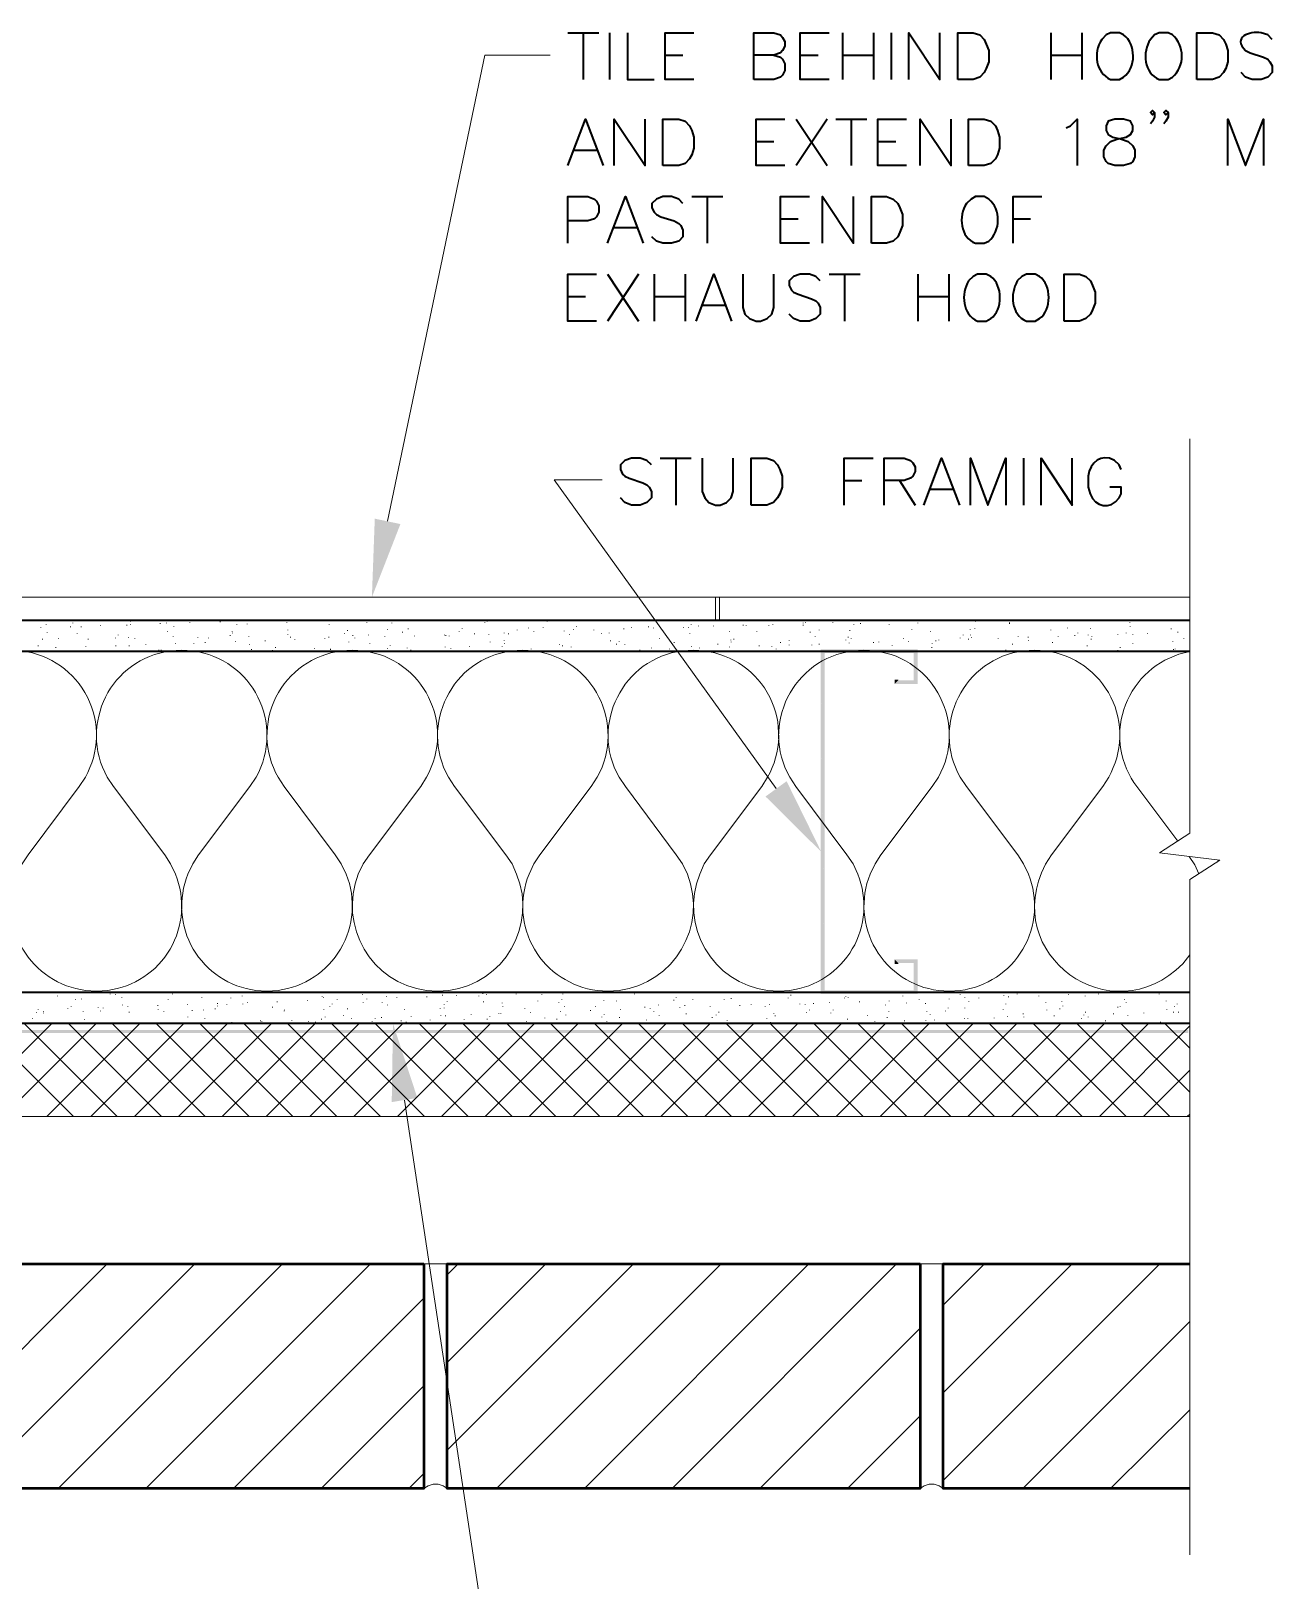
# Model space of a CAD drawing. Header units: inches. Extents: x 5 to 516, y -193 to 129.
# Drawn here: x 24.3 to 34.3, y 13.24 to 25.73 of the extents above; entities that cross this region are included whole.
import ezdxf

# ---------------------------------------------------------------- set-up
doc = ezdxf.new("R2010")
doc.units = ezdxf.units.IN
doc.header["$MEASUREMENT"] = 0
doc.layers.add('PDF_Geometry', color=7, linetype='Continuous')
doc.layers.add('PDF_Solid Fills', color=7, linetype='Continuous')

msp = doc.modelspace()

# ---------------------------------------------------------------- hatches: boundary and pattern name
at = {"layer": 'PDF_Solid Fills', "transparency": 33554559}
for points in [[(30.6602935, 17.9643336), (31.4102935, 17.9943336), (30.6936268, 17.9943336), (30.6602935, 20.7443351)], [(31.4436323, 20.744335), (30.6936322, 20.714335), (31.410299, 20.714335), (31.4436323, 20.4643338)], [(31.2569596, 20.464335), (31.2869596, 20.494335), (31.2869618, 20.4943338), (31.2869618, 20.5010004), (31.2569618, 20.5010004), (31.2569596, 20.5010017)], [(31.4436323, 20.464335), (31.410299, 20.494335), (31.4102935, 20.4943338), (31.2869602, 20.4943338), (31.2569602, 20.4643338), (31.2569656, 20.464335)], [(31.2569596, 18.2443336), (31.2869596, 18.2143336), (31.4102952, 18.2143348), (31.4436263, 18.2443336)], [(33.6269685, 17.6510006), (33.6269685, 17.6743339), (10.8836331, 17.6776663), (10.8836331, 17.6543339)]]:
    msp.add_hatch(color=256, dxfattribs=at).paths.add_polyline_path(points)

# ---------------------------------------------------------------- linework, layer by layer
at = {"layer": 'PDF_Geometry', "lineweight": 35}
for points in [[(28.6236315, 25.7143354), (28.8736315, 25.7143354)], [(28.7469632, 25.7143354), (28.7469632, 25.3376687)], [(28.9603015, 25.7143354), (28.9603015, 25.3376687)], [(29.1036256, 25.7143354), (29.1036256, 25.3376687), (29.3202923, 25.3376687)], [(29.6403037, 25.3376671), (29.4069703, 25.3376671), (29.4069703, 25.7143338), (29.6403037, 25.7143338)], [(30.1236316, 25.3376671), (30.1236316, 25.7143338), (30.2836317, 25.7143338), (30.336965, 25.6976671), (30.3536317, 25.6776671), (30.3736317, 25.6443338), (30.3736317, 25.6076671), (30.3536317, 25.5710004), (30.336965, 25.5543338), (30.2836317, 25.5343338), (30.1236316, 25.5343338)], [(30.7302967, 25.3376671), (30.4969634, 25.3376671), (30.4969634, 25.7143338), (30.7302967, 25.7143338)], [(30.8369699, 25.7143354), (30.8369699, 25.3376687)], [(31.0869699, 25.7143354), (31.0869699, 25.3376687)], [(31.2302941, 25.7143354), (31.2302941, 25.3376687)], [(31.3736317, 25.3376671), (31.3736317, 25.7143338), (31.6236318, 25.3376671), (31.6236318, 25.7143338)], [(32.5169695, 25.7143354), (32.5169695, 25.3376687)], [(32.7669695, 25.7143354), (32.7669695, 25.3376687)], [(33.1036303, 25.6976687), (33.0702969, 25.7143354), (32.9969636, 25.7143354), (32.9636302, 25.6976687), (32.9269636, 25.6610021)], [(33.496968, 25.6976687), (33.4636346, 25.7143354), (33.3903013, 25.7143354), (33.3536346, 25.6976687), (33.3203013, 25.6610021)], [(34.3003016, 25.6610008), (34.2669683, 25.6976675), (34.213635, 25.7143342)], [(29.4069703, 25.5343359), (29.5503037, 25.5343359)], [(30.2836387, 25.5343359), (30.3369721, 25.5176693), (30.3536387, 25.5010026), (30.3736387, 25.4643359), (30.3736387, 25.4110026), (30.3536387, 25.3743359), (30.3369721, 25.3576693), (30.2836387, 25.3376693), (30.1236387, 25.3376693)], [(30.4969634, 25.5343359), (30.6402967, 25.5343359)], [(30.8369699, 25.5343359), (31.0869699, 25.5343359)], [(32.5169695, 25.5343359), (32.7669695, 25.5343359)], [(34.0869683, 25.5710008), (34.123635, 25.5543342), (34.2303016, 25.5176675), (34.2669683, 25.5010008), (34.283635, 25.4810008), (34.3003016, 25.4476675), (34.3003016, 25.3943342), (34.2669683, 25.3576675), (34.213635, 25.3376675), (34.1403016, 25.3376675), (34.0869683, 25.3576675), (34.0503016, 25.3943342)], [(32.9969636, 25.3376687), (33.0702969, 25.3376687), (33.1036303, 25.3576687)], [(33.3903013, 25.3376687), (33.4636346, 25.3376687), (33.496968, 25.3576687)], [(28.6236315, 24.6443348), (28.7669649, 25.0176681), (28.9069649, 24.6443348)], [(28.9969633, 24.6443348), (28.9969633, 25.0176681), (29.2469633, 24.6443348), (29.2469633, 25.0176681)], [(30.3736344, 24.6443348), (30.140301, 24.6443348), (30.140301, 25.0176681), (30.3736344, 25.0176681)], [(30.4636382, 25.0176682), (30.7136382, 24.6443348)], [(30.7136382, 25.0176682), (30.4636382, 24.6443348)], [(30.7836388, 25.0176682), (31.0336388, 25.0176682)], [(30.9069705, 25.0176682), (30.9069705, 24.6443348)], [(31.3536317, 24.6443348), (31.1236317, 24.6443348), (31.1236317, 25.0176681), (31.3536317, 25.0176681)], [(31.4636383, 24.6443348), (31.4636383, 25.0176681), (31.7136383, 24.6443348), (31.7136383, 25.0176681)], [(32.6403012, 24.9476677), (32.6769679, 24.9643343), (32.7303012, 25.0176677), (32.7303012, 24.6443343)], [(33.3536327, 25.0710011), (33.3369661, 25.0543344), (33.3202994, 25.0710011), (33.3369661, 25.0876677), (33.3536327, 25.0710011), (33.3536327, 25.0343344), (33.3369661, 25.0010011), (33.3202994, 24.9810011)], [(33.4636316, 25.0710011), (33.4436316, 25.0543344), (33.426965, 25.0710011), (33.4436316, 25.0876677), (33.4636316, 25.0710011), (33.4636316, 25.0343344), (33.4436316, 25.0010011), (33.426965, 24.9810011)], [(33.9436325, 24.6443348), (33.9436325, 25.0176681), (34.0869658, 24.6443348), (34.2302992, 25.0176681), (34.2302992, 24.6443348)], [(28.6769627, 24.7676682), (28.8536294, 24.7676682)], [(30.140301, 24.837667), (30.2836344, 24.837667)], [(31.1236317, 24.837667), (31.2669651, 24.837667)], [(28.6236315, 24.0176681), (28.6236315, 24.3943348), (28.7836315, 24.3943348), (28.8369649, 24.3743348), (28.8536315, 24.3576682), (28.8736315, 24.3210015), (28.8736315, 24.2676681), (28.8536315, 24.2310015), (28.8369649, 24.2143348), (28.7836315, 24.1976681), (28.6236315, 24.1976681)], [(28.9436321, 24.0176681), (29.0869654, 24.3943348), (29.2302988, 24.0176681)], [(29.5502945, 24.337667), (29.5169611, 24.3743337), (29.4602945, 24.3943337), (29.3902945, 24.3943337), (29.3369611, 24.3743337), (29.3002944, 24.337667), (29.3002944, 24.3043337), (29.3202945, 24.267667), (29.3369611, 24.2510003), (29.3736278, 24.2310003), (29.4802945, 24.197667), (29.5169611, 24.177667), (29.5336278, 24.1610003), (29.5502945, 24.1243337), (29.5502945, 24.0710003), (29.5169611, 24.0343336), (29.4602945, 24.017667), (29.3902945, 24.017667), (29.3369611, 24.0343336), (29.3002944, 24.0710003)], [(29.6236316, 24.3943348), (29.8736316, 24.3943348)], [(29.7469633, 24.3943348), (29.7469633, 24.0176681)], [(30.5703032, 24.0176681), (30.3369699, 24.0176681), (30.3369699, 24.3943348), (30.5703032, 24.3943348)], [(30.6769629, 24.0176681), (30.6769629, 24.3943348), (30.9269629, 24.0176681), (30.9269629, 24.3943348)], [(32.0169602, 24.3743348), (31.9802936, 24.3943348), (31.9102936, 24.3943348), (31.8736269, 24.3743348), (31.8369602, 24.3376681)], [(32.2136383, 24.0176681), (32.2136383, 24.3943348), (32.4436383, 24.3943348)], [(28.9969633, 24.1443347), (29.1769633, 24.1443347)], [(30.3369699, 24.2143353), (30.4803032, 24.2143353)], [(32.2136383, 24.2143353), (32.3536383, 24.2143353)], [(31.9102936, 24.0176681), (31.9802936, 24.0176681), (32.0169602, 24.0343347)], [(28.8536315, 23.3910015), (28.6236315, 23.3910015), (28.6236315, 23.7676682), (28.8536315, 23.7676682)], [(28.9436321, 23.7676681), (29.1936321, 23.3910014)], [(29.1936321, 23.7676681), (28.9436321, 23.3910014)], [(29.3203004, 23.7676681), (29.3203004, 23.3910014)], [(29.5703004, 23.7676681), (29.5703004, 23.3910014)], [(29.6569704, 23.3910015), (29.8003037, 23.7676682), (29.9436371, 23.3910015)], [(30.0336387, 23.7676681), (30.0336387, 23.5010014), (30.0503054, 23.4476681), (30.086972, 23.4110014), (30.1403054, 23.3910014), (30.176972, 23.3910014), (30.2303054, 23.4110014), (30.266972, 23.4476681), (30.2836387, 23.5010014), (30.2836387, 23.7676681)], [(30.6569704, 23.7143352), (30.6236371, 23.7510019), (30.5703038, 23.7676686), (30.4969704, 23.7676686), (30.4436371, 23.7510019), (30.4069704, 23.7143352), (30.4069704, 23.6776686), (30.4269704, 23.6410019), (30.4436371, 23.6243352), (30.4803038, 23.6076686), (30.5869704, 23.5710019), (30.6236371, 23.5543352), (30.6403038, 23.5343352), (30.6569704, 23.5010019), (30.6569704, 23.4476686), (30.6236371, 23.4110019), (30.5703038, 23.3910019), (30.4969704, 23.3910019), (30.4436371, 23.4110019), (30.4069704, 23.4476686)], [(30.730294, 23.7676681), (30.980294, 23.7676681)], [(30.8536257, 23.7676681), (30.8536257, 23.3910014)], [(31.4436323, 23.7676681), (31.4436323, 23.3910014)], [(31.6936323, 23.7676681), (31.6936323, 23.3910014)], [(32.0336296, 23.7510014), (31.996963, 23.7676681), (31.926963, 23.7676681), (31.8902963, 23.7510014), (31.8536296, 23.7143348)], [(32.4269673, 23.7510014), (32.3903007, 23.7676681), (32.3203007, 23.7676681), (32.283634, 23.7510014), (32.2469673, 23.7143348)], [(28.6236315, 23.5876669), (28.7669649, 23.5876669)], [(29.3203004, 23.5876669), (29.5703004, 23.5876669)], [(29.7103015, 23.5176681), (29.8903015, 23.5176681)], [(31.4436323, 23.5876669), (31.6936323, 23.5876669)], [(31.926963, 23.3910014), (31.996963, 23.3910014), (32.0336296, 23.4110014)], [(32.3203007, 23.3910014), (32.3903007, 23.3910014), (32.4269673, 23.4110014)], [(29.2969714, 22.2310011), (29.2603048, 22.2676678), (29.2069714, 22.2843345), (29.1369714, 22.2843345), (29.0836381, 22.2676678), (29.0469714, 22.2310011), (29.0469714, 22.1943344), (29.0636381, 22.1576678), (29.0836381, 22.1410011), (29.1169714, 22.1243344), (29.2269714, 22.0876678), (29.2603048, 22.0710011), (29.2803048, 22.0510011), (29.2969714, 22.0176678), (29.2969714, 21.9643344), (29.2603048, 21.9276678), (29.2069714, 21.9076678), (29.1369714, 21.9076678), (29.0836381, 21.9276678), (29.0469714, 21.9643344)], [(29.366972, 22.2843357), (29.616972, 22.2843357)], [(29.4936267, 22.2843357), (29.4936267, 21.907669)], [(29.7069649, 22.2843357), (29.7069649, 22.017669), (29.7269649, 21.9643356), (29.7602983, 21.927669), (29.8136316, 21.907669), (29.8502983, 21.907669), (29.9036316, 21.927669), (29.9402983, 21.9643356), (29.956965, 22.017669), (29.956965, 22.2843357)], [(30.8503027, 21.9076673), (30.8503027, 22.284334), (31.0836361, 22.284334)], [(31.1736263, 21.9076673), (31.1736263, 22.284334), (31.3336263, 22.284334), (31.3869597, 22.2676674), (31.4036263, 22.2476674), (31.4236263, 22.214334), (31.4236263, 22.1776674), (31.4036263, 22.1410007), (31.3869597, 22.124334), (31.3336263, 22.104334), (31.1736263, 22.104334)], [(31.4936269, 21.9076673), (31.6369602, 22.284334), (31.7802936, 21.9076673)], [(31.8702952, 21.9076673), (31.8702952, 22.284334), (32.0102952, 21.9076673), (32.1536286, 22.284334), (32.1536286, 21.9076673)], [(32.2969717, 22.2843357), (32.2969717, 21.907669)], [(32.4402958, 21.9076673), (32.4402958, 22.284334), (32.6902958, 21.9076673), (32.6902958, 22.284334)], [(33.0836335, 22.1943342), (33.0669668, 22.2310009), (33.0303002, 22.2676676)], [(30.8503027, 22.1043345), (30.9936361, 22.1043345)], [(31.2969716, 22.1043345), (31.4236383, 21.9076678)], [(32.8169668, 22.1410009), (32.8169668, 22.0510009), (32.8336335, 21.9976676)], [(31.5469716, 22.0343357), (31.7269716, 22.0343357)], [(33.0669668, 21.9643342), (33.0836335, 21.9976676), (33.0836335, 22.0510009), (32.9936335, 22.0510009)], [(33.6369647, 20.9776678), (10.8836297, 20.9776678)], [(33.6369647, 20.7276678), (10.8836297, 20.7276678)], [(33.6369647, 17.9776676), (10.8836297, 17.9776676)], [(33.6369647, 17.7276676), (10.8836297, 17.7276676)]]:
    msp.add_lwpolyline(points, dxfattribs=at)
for points in [[(31.7669695, 25.3376671), (31.7669695, 25.7143338), (31.8903028, 25.7143338), (31.9436361, 25.6976671), (31.9803028, 25.6610004), (31.9969695, 25.6243338), (32.0169695, 25.5710004), (32.0169695, 25.4810004), (31.9969695, 25.4276671), (31.9803028, 25.3943338), (31.9436361, 25.3576671), (31.8903028, 25.3376671)], [(33.6936325, 25.3376671), (33.6936325, 25.7143338), (33.8202992, 25.7143338), (33.8736325, 25.6976671), (33.9102992, 25.6610004), (33.9269658, 25.6243338), (33.9436325, 25.5710004), (33.9436325, 25.4810004), (33.9269658, 25.4276671), (33.9102992, 25.3943338), (33.8736325, 25.3576671), (33.8202992, 25.3376671)], [(29.390301, 24.6443348), (29.390301, 25.0176681), (29.5169676, 25.0176681), (29.570301, 25.0010015), (29.6036343, 24.9643348), (29.6236343, 24.9276681), (29.640301, 24.8743348), (29.640301, 24.7843348), (29.6236343, 24.7310015), (29.6036343, 24.6976681), (29.570301, 24.6610014), (29.5169676, 24.6443348)], [(31.8536258, 24.6443348), (31.8536258, 25.0176681), (31.9802925, 25.0176681), (32.0336258, 25.0010015), (32.0702925, 24.9643348), (32.0869592, 24.9276681), (32.1036258, 24.8743348), (32.1036258, 24.7843348), (32.0869592, 24.7310015), (32.0702925, 24.6976681), (32.0336258, 24.6610014), (31.9802925, 24.6443348)], [(33.0336322, 25.0176682), (32.9802988, 25.0010015), (32.9636321, 24.9643349), (32.9636321, 24.9276682), (32.9802988, 24.8943349), (33.0169655, 24.8743349), (33.0869655, 24.8576682), (33.1402988, 24.8376682), (33.1769655, 24.8043349), (33.1936322, 24.7676682), (33.1936322, 24.7143349), (33.1769655, 24.6776682), (33.1602988, 24.6610015), (33.1036322, 24.6443348), (33.0336322, 24.6443348), (32.9802988, 24.6610015), (32.9636321, 24.6776682), (32.9436321, 24.7143349), (32.9436321, 24.7676682), (32.9636321, 24.8043349), (32.9969655, 24.8376682), (33.0502988, 24.8576682), (33.1236322, 24.8743349), (33.1602988, 24.8943349), (33.1769655, 24.9276682), (33.1769655, 24.9643349), (33.1602988, 25.0010015), (33.1036322, 25.0176682)], [(31.0703006, 24.0176681), (31.0703006, 24.3943348), (31.1936339, 24.3943348), (31.2469672, 24.3743348), (31.2836339, 24.3376682), (31.3003006, 24.3043348), (31.3203006, 24.2510015), (31.3203006, 24.1610015), (31.3003006, 24.1076681), (31.2836339, 24.0710015), (31.2469672, 24.0343348), (31.1936339, 24.0176681)], [(32.6236318, 23.3910015), (32.6236318, 23.7676682), (32.7469652, 23.7676682), (32.8002985, 23.7510015), (32.8369652, 23.7143348), (32.8536319, 23.6776682), (32.8736319, 23.6243348), (32.8736319, 23.5343348), (32.8536319, 23.4810015), (32.8369652, 23.4476682), (32.8002985, 23.4110015), (32.7469652, 23.3910015)], [(30.1003027, 21.9076673), (30.1003027, 22.284334), (30.2269693, 22.284334), (30.2803027, 22.2676674), (30.313636, 22.2310007), (30.333636, 22.194334), (30.3503027, 22.1410007), (30.3503027, 22.0510007), (30.333636, 21.9976674), (30.313636, 21.964334), (30.2803027, 21.9276674), (30.2269693, 21.9076673)]]:
    msp.add_lwpolyline(points, close=True, dxfattribs=at)
at = {"layer": 'PDF_Geometry', "lineweight": 15}
for points in [[(27.170303, 21.7776675), (27.9536364, 25.5343347), (28.4803031, 25.5343347)], [(33.6369647, 22.4410011), (33.6369647, 19.2610007), (33.3936314, 19.1043341), (33.8802981, 19.0443342), (33.6369647, 18.8876675), (33.6369647, 13.4443336)], [(30.3036311, 19.621002), (28.5136309, 22.1110022), (28.9002977, 22.1110022)], [(10.8836263, 21.1643337), (33.6369614, 21.1643337)], [(29.8136273, 21.1643337), (29.8136273, 20.977667)], [(29.846966, 21.1643337), (29.846966, 20.977667)], [(28.9436321, 20.9776678), (28.9436321, 20.9810012)], [(24.3736312, 20.9176669), (24.3736312, 20.9210002)], [(24.4169662, 20.9443341), (24.4169662, 20.9476675)], [(24.4269624, 20.8776685), (24.4269624, 20.8810018)], [(24.613635, 20.9243333), (24.613635, 20.9276666)], [(24.6336274, 20.9543354), (24.6336274, 20.9576688)], [(24.6669662, 20.8710021), (24.6669662, 20.8743354)], [(24.7003049, 20.9243333), (24.7003049, 20.9276666)], [(24.8569618, 20.9343345), (24.8569618, 20.9376679)], [(24.9769705, 20.9743346), (24.9769705, 20.977668)], [(24.9969629, 20.8576676), (24.9969629, 20.8610009)], [(25.0669635, 20.9376677), (25.0669635, 20.9410011)], [(25.0969657, 20.9676682), (25.0969657, 20.9710016)], [(25.0969657, 20.9410009), (25.0969657, 20.9443343)], [(25.3369695, 20.9510022), (25.3369695, 20.9543356)], [(25.3869641, 20.9543354), (25.3869641, 20.9576688)], [(25.3969603, 20.8876681), (25.3969603, 20.8910014)], [(25.4469684, 20.9276665), (25.4469684, 20.9309998)], [(25.5569673, 20.9710014), (25.5569673, 20.9743348)], [(25.5769597, 20.9576686), (25.5769597, 20.961002)], [(25.8203001, 20.964335), (25.8203001, 20.9676684)], [(25.9002969, 20.8543344), (25.9002969, 20.8576677)], [(25.9169663, 20.8876681), (25.9169663, 20.8910014)], [(25.9203029, 20.8743353), (25.9203029, 20.8776686)], [(25.9536281, 20.9410009), (25.9536281, 20.9443343)], [(26.0369614, 20.9476673), (26.0369614, 20.9510007)], [(26.060304, 20.9743346), (26.060304, 20.977668)], [(26.356962, 20.9610018), (26.356962, 20.9643352)], [(26.3669717, 20.8976677), (26.3669717, 20.901001)], [(26.3669717, 20.864334), (26.3669717, 20.8676673)], [(26.7003051, 20.9410009), (26.7003051, 20.9443343)], [(26.8236368, 20.8710021), (26.8236368, 20.8743354)], [(26.8469658, 20.8943345), (26.8469658, 20.8976678)], [(26.8903008, 20.8543344), (26.8903008, 20.8576677)], [(27.0036363, 20.9576686), (27.0036363, 20.961002)], [(27.0169691, 20.8576676), (27.0169691, 20.8610009)], [(27.170303, 20.9010009), (27.170303, 20.9043342)], [(27.2036282, 20.9543354), (27.2036282, 20.9576688)], [(27.2902981, 20.8810017), (27.2902981, 20.884335)], [(27.3269599, 20.9710014), (27.3269599, 20.9743348)], [(27.3369696, 20.9076673), (27.3369696, 20.9110006)], [(27.6303046, 20.8576676), (27.6303046, 20.8610009)], [(27.6403008, 20.8543344), (27.6403008, 20.8576677)], [(27.7469632, 20.8876681), (27.7469632, 20.8910014)], [(27.7702922, 20.9110005), (27.7702922, 20.9143338)], [(27.8702949, 20.8676689), (27.8702949, 20.8710022)], [(27.9536282, 20.9576686), (27.9536282, 20.961002)], [(27.9736342, 20.9676682), (27.9736342, 20.9710016)], [(27.986967, 20.864334), (27.986967, 20.8676673)], [(28.1102987, 20.8743353), (28.1102987, 20.8776686)], [(28.1436375, 20.8676689), (28.1436375, 20.8710022)], [(28.213638, 20.8976677), (28.213638, 20.901001)], [(28.3069675, 20.9143337), (28.3069675, 20.917667)], [(28.3503025, 20.8843349), (28.3503025, 20.8876682)], [(28.4236261, 20.9176669), (28.4236261, 20.9210002)], [(28.4569648, 20.9676682), (28.4569648, 20.9710016)], [(28.5936294, 20.8910013), (28.5936294, 20.8943346)], [(28.6369643, 20.8610008), (28.6369643, 20.8643341)], [(28.6703031, 20.9043341), (28.6703031, 20.9076674)], [(28.6936321, 20.9276665), (28.6936321, 20.9309998)], [(28.8336332, 20.8976677), (28.8336332, 20.901001)], [(28.8936375, 20.8710021), (28.8936375, 20.8743354)], [(28.9569649, 20.8743353), (28.9569649, 20.8776686)], [(29.073637, 20.9076673), (29.073637, 20.9110006)], [(29.1369644, 20.9176669), (29.1369644, 20.9210002)], [(29.2069649, 20.9710014), (29.2069649, 20.9743348)], [(29.2736289, 20.9243333), (29.2736289, 20.9276666)], [(29.3136272, 20.9143337), (29.3136272, 20.917667)], [(29.3969606, 20.8810017), (29.3969606, 20.884335)], [(29.5569676, 20.9210001), (29.5569676, 20.9243334)], [(29.596966, 20.9210001), (29.596966, 20.9243334)], [(29.6069622, 20.8710021), (29.6069622, 20.8743354)], [(29.616972, 20.9443341), (29.616972, 20.9476675)], [(29.6769628, 20.9310014), (29.6769628, 20.9343347)], [(29.7969715, 20.9310014), (29.7969715, 20.9343347)], [(29.9269628, 20.8843349), (29.9269628, 20.8876682)], [(30.0369617, 20.9376677), (30.0369617, 20.9410011)], [(30.0603043, 20.9343345), (30.0603043, 20.9376679)], [(30.1469606, 20.8843349), (30.1469606, 20.8876682)], [(30.2436268, 20.9343345), (30.2436268, 20.9376679)], [(30.2769655, 20.9443341), (30.2769655, 20.9476675)], [(30.5202924, 20.9543354), (30.5202924, 20.9576688)], [(30.5202924, 20.9376677), (30.5202924, 20.9410011)], [(30.5402983, 20.9610018), (30.5402983, 20.9643352)], [(30.5769601, 20.8810017), (30.5769601, 20.884335)], [(30.6502973, 20.8976677), (30.6502973, 20.901001)], [(30.7602962, 20.9610018), (30.7602962, 20.9643352)], [(30.8969607, 20.8943345), (30.8969607, 20.8976678)], [(30.9302995, 20.9443341), (30.9302995, 20.9476675)], [(30.9836306, 20.9510022), (30.9836306, 20.9543356)], [(31.0003, 20.9710014), (31.0003, 20.9743348)], [(31.2136382, 20.9443341), (31.2136382, 20.9476675)], [(31.3969607, 20.9010009), (31.3969607, 20.9043342)], [(31.4436323, 20.9543354), (31.4436323, 20.9576688)], [(31.5469716, 20.8876681), (31.5469716, 20.8910014)], [(31.8103044, 20.8576676), (31.8103044, 20.8610009)], [(31.8669722, 20.9010009), (31.8669722, 20.9043342)], [(31.8702952, 20.8576676), (31.8702952, 20.8610009)], [(31.903634, 20.9110005), (31.903634, 20.9143338)], [(31.9102936, 20.9676682), (31.9102936, 20.9710016)], [(32.1836362, 20.9610018), (32.1836362, 20.9643352)], [(32.1836362, 20.9510022), (32.1836362, 20.9543356)], [(32.3669722, 20.9710014), (32.3669722, 20.9743348)], [(32.5169695, 20.8976677), (32.5169695, 20.901001)], [(32.6502974, 20.9143337), (32.6502974, 20.917667)], [(32.7103018, 20.8543344), (32.7103018, 20.8576677)], [(32.7336308, 20.8743353), (32.7336308, 20.8776686)], [(32.8169641, 20.8576676), (32.8169641, 20.8610009)], [(32.8369701, 20.9110005), (32.8369701, 20.9143338)], [(33.0569679, 20.864334), (33.0569679, 20.8676673)], [(33.1236319, 20.8743353), (33.1236319, 20.8776686)], [(33.1536341, 20.9610018), (33.1536341, 20.9643352)], [(33.1569639, 20.9276665), (33.1569639, 20.9309998)], [(33.1769631, 20.864334), (33.1769631, 20.8676673)], [(33.296965, 20.8710021), (33.296965, 20.8743354)], [(33.4369661, 20.9743346), (33.4369661, 20.977668)], [(33.4869674, 20.9076673), (33.4869674, 20.9110006)], [(33.5402986, 20.8810017), (33.5402986, 20.884335)], [(33.6369647, 20.8710021), (33.6369647, 20.8743354)], [(24.3536252, 20.7710011), (24.3536252, 20.7743344)], [(24.386964, 20.8243339), (24.386964, 20.8276673)], [(24.4969629, 20.7576666), (24.4969629, 20.7609999)], [(24.5169689, 20.8310003), (24.5169689, 20.8343337)], [(24.7369667, 20.7643347), (24.7369667, 20.767668)], [(24.7569591, 20.8243339), (24.7569591, 20.8276673)], [(24.9769705, 20.8343335), (24.9769705, 20.8376669)], [(24.9802936, 20.7710011), (24.9802936, 20.7743344)], [(25.0802963, 20.8376667), (25.0802963, 20.8410001)], [(25.0869695, 20.7710011), (25.0869695, 20.7743344)], [(25.1336274, 20.8276671), (25.1336274, 20.8310005)], [(25.2202974, 20.7810007), (25.2202974, 20.784334)], [(25.3269597, 20.7376674), (25.3269597, 20.7410007)], [(25.3436291, 20.7376674), (25.3436291, 20.7410007)], [(25.6002936, 20.731), (25.5102936, 20.7376668), (25.4202936, 20.731)], [(25.4402952, 20.847668), (25.4402952, 20.8510013)], [(25.4603012, 20.7876688), (25.4603012, 20.7910021)], [(25.6069619, 20.7876688), (25.6069619, 20.7910021)], [(25.6403007, 20.8376667), (25.6403007, 20.8410001)], [(25.700305, 20.7976683), (25.700305, 20.8010017)], [(25.7269706, 20.8343335), (25.7269706, 20.8376669)], [(25.7403034, 20.731001), (25.7403034, 20.7343343)], [(25.7869614, 20.7276678), (25.7869614, 20.7310011)], [(25.9436319, 20.8043347), (25.9436319, 20.8076681)], [(26.0502942, 20.847668), (26.0502942, 20.8510013)], [(26.0569674, 20.7810007), (26.0569674, 20.784334)], [(26.0736367, 20.7410006), (26.0736367, 20.7443339)], [(26.1836357, 20.8110011), (26.1836357, 20.8143345)], [(26.2436265, 20.7343342), (26.2436265, 20.7376675)], [(26.266969, 20.7576666), (26.266969, 20.7609999)], [(26.3869641, 20.8409999), (26.3869641, 20.8443333)], [(26.4236259, 20.8210007), (26.4236259, 20.8243341)], [(26.5802964, 20.7510002), (26.5802964, 20.7543335)], [(26.6636297, 20.8276671), (26.6636297, 20.8310005)], [(26.6969685, 20.8409999), (26.6969685, 20.8443333)], [(26.7103013, 20.7443338), (26.7103013, 20.7476671)], [(26.7103013, 20.7410006), (26.7103013, 20.7443339)], [(26.856962, 20.8010015), (26.856962, 20.8043349)], [(26.9069701, 20.8343335), (26.9069701, 20.8376669)], [(27.0269653, 20.7910019), (27.0269653, 20.7943353)], [(27.1469604, 20.8443331), (27.1469604, 20.8476665)], [(27.170303, 20.7510002), (27.170303, 20.7543335)], [(27.1902954, 20.7743343), (27.1902954, 20.7776676)], [(27.3269599, 20.7543334), (27.3269599, 20.7576667)], [(27.356962, 20.7376674), (27.356962, 20.7410007)], [(27.3869642, 20.8510012), (27.3869642, 20.8543345)], [(27.6336276, 20.7609998), (27.6336276, 20.7643331)], [(27.6669664, 20.8510012), (27.6669664, 20.8543345)], [(27.6802992, 20.7510002), (27.6802992, 20.7543335)], [(27.8302965, 20.7676679), (27.8302965, 20.7710012)], [(27.9969632, 20.8010015), (27.9969632, 20.8043349)], [(28.0936293, 20.7676679), (28.0936293, 20.7710012)], [(28.1102987, 20.8143343), (28.1102987, 20.8176677)], [(28.1136353, 20.7910019), (28.1136353, 20.7943353)], [(28.3502938, 20.731), (28.2602938, 20.7376668), (28.1702938, 20.731)], [(28.32696, 20.7443338), (28.32696, 20.7476671)], [(28.5569676, 20.7810007), (28.5569676, 20.784334)], [(28.5802966, 20.7710011), (28.5802966, 20.7743344)], [(28.6502971, 20.7609998), (28.6502971, 20.7643331)], [(28.9636381, 20.731001), (28.9636381, 20.7343343)], [(28.9669611, 20.8110011), (28.9669611, 20.8143345)], [(29.0169692, 20.7843356), (29.0169692, 20.7876689)], [(29.0369616, 20.8076679), (29.0369616, 20.8110013)], [(29.0502944, 20.7276678), (29.0502944, 20.7310011)], [(29.0836332, 20.7810007), (29.0836332, 20.784334)], [(29.2036283, 20.7376674), (29.2036283, 20.7410007)], [(29.2969714, 20.7543334), (29.2969714, 20.7576667)], [(29.3636354, 20.8310003), (29.3636354, 20.8343337)], [(29.4436321, 20.7443338), (29.4436321, 20.7476671)], [(29.4802939, 20.7976683), (29.4802939, 20.8010017)], [(29.620295, 20.7676679), (29.620295, 20.7710012)], [(29.683636, 20.7543334), (29.683636, 20.7576667)], [(29.8336333, 20.7843356), (29.8336333, 20.7876689)], [(29.9269628, 20.7609998), (29.9269628, 20.7643331)], [(29.936959, 20.8176675), (29.936959, 20.8210009)], [(29.9402956, 20.8010015), (29.9402956, 20.8043349)], [(29.9603016, 20.8243339), (29.9603016, 20.8276673)], [(30.1669666, 20.7710011), (30.1669666, 20.7743344)], [(30.2669693, 20.7643347), (30.2669693, 20.767668)], [(30.3036311, 20.7443338), (30.3036311, 20.7476671)], [(30.3369699, 20.7976683), (30.3369699, 20.8010017)], [(30.4069704, 20.8143343), (30.4069704, 20.8176677)], [(30.4069704, 20.7776675), (30.4069704, 20.7810008)], [(30.5902929, 20.7776675), (30.5902929, 20.7810008)], [(30.6169721, 20.8443331), (30.6169721, 20.8476665)], [(30.6502973, 20.7843356), (30.6502973, 20.7876689)], [(30.8636355, 20.8176675), (30.8636355, 20.8210009)], [(30.8836279, 20.8409999), (30.8836279, 20.8443333)], [(30.8903011, 20.7943351), (30.8903011, 20.7976685)], [(30.9069705, 20.8276671), (30.9069705, 20.8310005)], [(31.1002941, 20.731), (31.010294, 20.7376668), (30.920294, 20.731)], [(31.0869699, 20.7976683), (31.0869699, 20.8010017)], [(31.1303049, 20.8010015), (31.1303049, 20.8043349)], [(31.2369672, 20.7743343), (31.2369672, 20.7776676)], [(31.3302968, 20.8310003), (31.3302968, 20.8343337)], [(31.3702952, 20.8076679), (31.3702952, 20.8110013)], [(31.5569678, 20.7576666), (31.5569678, 20.7609999)], [(31.5603044, 20.7876688), (31.5603044, 20.7910021)], [(31.590293, 20.8110011), (31.590293, 20.8143345)], [(31.6136356, 20.8176675), (31.6136356, 20.8210009)], [(31.7869619, 20.8343335), (31.7869619, 20.8376669)], [(31.8536258, 20.8243339), (31.8536258, 20.8276673)], [(31.8769684, 20.8376667), (31.8769684, 20.8410001)], [(32.0936296, 20.8310003), (32.0936296, 20.8343337)], [(32.153634, 20.7376674), (32.153634, 20.7410007)], [(32.2069651, 20.7843356), (32.2069651, 20.7876689)], [(32.2536367, 20.847668), (32.2536367, 20.8510013)], [(32.3336335, 20.8409999), (32.3336335, 20.8443333)], [(32.33697, 20.8143343), (32.33697, 20.8176677)], [(32.5303023, 20.7976683), (32.5303023, 20.8010017)], [(32.5369619, 20.731001), (32.5369619, 20.7343343)], [(32.5769603, 20.847668), (32.5769603, 20.8510013)], [(32.5969663, 20.7276678), (32.5969663, 20.7310011)], [(32.8103045, 20.7710011), (32.8103045, 20.7743344)], [(32.8436297, 20.8243339), (32.8436297, 20.8276673)], [(32.8469663, 20.847668), (32.8469663, 20.8510013)], [(33.0569679, 20.7343342), (33.0569679, 20.7376675)], [(33.0769671, 20.7576666), (33.0769671, 20.7609999)], [(33.1769631, 20.7910019), (33.1769631, 20.7943353)], [(33.5003002, 20.8043347), (33.5003002, 20.8076681)], [(33.5069666, 20.7410006), (33.5069666, 20.7443339)], [(33.5202994, 20.7443338), (33.5202994, 20.7476671)], [(33.5902999, 20.8276671), (33.5902999, 20.8310005)], [(24.9102936, 19.7143333), (24.9602936, 19.6376666), (25.3736269, 19.0876666)], [(27.4836287, 19.7143333), (27.4369621, 19.6376666), (27.0236287, 19.0876666), (26.9736287, 19.0143332), (26.9336287, 18.9309999)], [(27.6602938, 19.7143333), (27.7102938, 19.6376666), (28.1236271, 19.0876666)], [(29.0369622, 19.7143333), (29.0869622, 19.6376666), (29.4969622, 19.0876666)], [(30.4136273, 19.7143333), (30.460294, 19.6376666), (30.8736274, 19.0876666)], [(31.7869624, 19.7143333), (31.8369624, 19.6376666), (32.2502958, 19.0876666)], [(28.2102955, 18.9309999), (28.1736288, 19.0143332), (28.1236287, 19.0876666)], [(29.5869606, 18.9309999), (29.5469606, 19.0143332), (29.4969605, 19.0876666)], [(33.7103019, 18.9343344), (33.6769685, 19.0076677), (33.6336352, 19.0743344)], [(33.8702954, 19.044335), (33.8602954, 19.0310017)], [(33.5802959, 18.2076665), (33.6369626, 18.2809998)], [(27.4836287, 17.9943332), (27.5736287, 17.9876665), (27.6636287, 17.9943332)], [(24.5102957, 17.9476671), (24.5102957, 17.9510004)], [(24.5336383, 17.9710012), (24.5336383, 17.9743345)], [(24.6202946, 17.8643338), (24.6202946, 17.8676671)], [(24.6536334, 17.9176666), (24.6536334, 17.921)], [(24.703628, 17.924333), (24.703628, 17.9276664)], [(24.9336356, 17.9643348), (24.9336356, 17.9676681)], [(24.9769705, 17.9610016), (24.9769705, 17.9643349)], [(25.0269651, 17.9376675), (25.0269651, 17.9410008)], [(25.0336383, 17.874335), (25.0336383, 17.8776684)], [(25.0769597, 17.8643338), (25.0769597, 17.8676671)], [(25.3169635, 17.8710019), (25.3169635, 17.8743352)], [(25.4002969, 17.9176666), (25.4002969, 17.921)], [(25.4369586, 17.9643348), (25.4369586, 17.9676681)], [(25.5569673, 17.8776682), (25.5569673, 17.8810016)], [(25.6736259, 17.9343343), (25.6736259, 17.9376676)], [(25.8002942, 17.8876678), (25.8002942, 17.8910012)], [(25.8002942, 17.8676687), (25.8002942, 17.871002)], [(25.8736313, 17.8776682), (25.8736313, 17.8810016)], [(25.9002969, 17.9776676), (25.9002969, 17.9810009)], [(25.9069701, 17.9310011), (25.9069701, 17.9343344)], [(25.996963, 17.9476671), (25.996963, 17.9510004)], [(26.0036362, 17.8843346), (26.0036362, 17.887668)], [(26.040298, 17.8943342), (26.040298, 17.8976676)], [(26.2436265, 17.8576674), (26.2436265, 17.8610007)], [(26.2803018, 17.9010006), (26.2803018, 17.904334)], [(26.5236286, 17.9110002), (26.5236286, 17.9143336)], [(26.6436373, 17.9443339), (26.6436373, 17.9476672)], [(26.6536335, 17.9343343), (26.6536335, 17.9376676)], [(26.7036281, 17.8610006), (26.7036281, 17.8643339)], [(26.7236341, 17.8843346), (26.7236341, 17.887668)], [(26.7636325, 17.9176666), (26.7636325, 17.921)], [(26.9669609, 17.9576684), (26.9669609, 17.9610017)], [(26.9736341, 17.8943342), (26.9736341, 17.8976676)], [(27.0036363, 17.924333), (27.0036363, 17.9276664)], [(27.126968, 17.8943342), (27.126968, 17.8976676)], [(27.1602932, 17.9443339), (27.1602932, 17.9476672)], [(27.170303, 17.874335), (27.170303, 17.8776684)], [(27.2436265, 17.9343343), (27.2436265, 17.9376676)], [(27.4869669, 17.9410007), (27.4869669, 17.944334)], [(27.6136352, 17.9543352), (27.6136352, 17.9576685)], [(27.626968, 17.8810014), (27.626968, 17.8843348)], [(27.650297, 17.9043338), (27.650297, 17.9076672)], [(27.7269708, 17.951002), (27.7269708, 17.9543353)], [(27.9069702, 17.9476671), (27.9069702, 17.9510004)], [(27.9369588, 17.967668), (27.9369588, 17.9710013)], [(27.943632, 17.9010006), (27.943632, 17.904334)], [(27.966961, 17.9576684), (27.966961, 17.9610017)], [(28.0936293, 17.891001), (28.0936293, 17.8943344)], [(28.1003025, 17.8610006), (28.1003025, 17.8643339)], [(28.2069648, 17.9643348), (28.2069648, 17.9676681)], [(28.3803047, 17.907667), (28.3803047, 17.9110004)], [(28.4136299, 17.9610016), (28.4136299, 17.9643349)], [(28.4503052, 17.9743344), (28.4503052, 17.9776677)], [(28.5502944, 17.8976674), (28.5502944, 17.9010008)], [(28.5736369, 17.9209998), (28.5736369, 17.9243332)], [(28.5836332, 17.9643348), (28.5836332, 17.9676681)], [(28.5969659, 17.8610006), (28.5969659, 17.8643339)], [(28.846966, 17.8610006), (28.846966, 17.8643339)], [(28.9069703, 17.9776676), (28.9069703, 17.9810009)], [(28.9136299, 17.9110002), (28.9136299, 17.9143336)], [(29.0169692, 17.907667), (29.0169692, 17.9110004)], [(29.1602934, 17.9643348), (29.1602934, 17.9676681)], [(29.2436267, 17.8576674), (29.2436267, 17.8610007)], [(29.3536256, 17.874335), (29.3536256, 17.8776684)], [(29.4769709, 17.9143334), (29.4769709, 17.9176668)], [(29.4969633, 17.9376675), (29.4969633, 17.9410008)], [(29.5536311, 17.9710012), (29.5536311, 17.9743345)], [(29.5669639, 17.8710019), (29.5669639, 17.8743352)], [(29.6303048, 17.9209998), (29.6303048, 17.9243332)], [(29.66363, 17.9743344), (29.66363, 17.9776677)], [(29.7702923, 17.8610006), (29.7702923, 17.8643339)], [(29.8836278, 17.9209998), (29.8836278, 17.9243332)], [(29.9402956, 17.9276662), (29.9402956, 17.9309996)], [(30.0102961, 17.8710019), (30.0102961, 17.8743352)], [(30.1003027, 17.8776682), (30.1003027, 17.8810016)], [(30.2136382, 17.8643338), (30.2136382, 17.8676671)], [(30.2503, 17.8776682), (30.2503, 17.8810016)], [(30.4002973, 17.9310011), (30.4002973, 17.9343344)], [(30.41363, 17.9776676), (30.41363, 17.9810009)], [(30.4203032, 17.9543352), (30.4203032, 17.9576685)], [(30.4936268, 17.8843346), (30.4936268, 17.887668)], [(30.5369618, 17.8810014), (30.5369618, 17.8843348)], [(30.6036257, 17.8876678), (30.6036257, 17.8910012)], [(30.7336306, 17.8943342), (30.7336306, 17.8976676)], [(30.8536257, 17.9310011), (30.8536257, 17.9343344)], [(30.8636355, 17.9443339), (30.8636355, 17.9476672)], [(30.8836279, 17.9376675), (30.8836279, 17.9410008)], [(30.9736344, 17.9010006), (30.9736344, 17.904334)], [(31.1836361, 17.874335), (31.1836361, 17.8776684)], [(31.2136382, 17.907667), (31.2136382, 17.9110004)], [(31.3236372, 17.9476671), (31.3236372, 17.9510004)], [(31.3436296, 17.9710012), (31.3436296, 17.9743345)], [(31.3536258, 17.891001), (31.3536258, 17.8943344)], [(31.4569651, 17.9176666), (31.4569651, 17.921)], [(31.5069597, 17.8876678), (31.5069597, 17.8910012)], [(31.6969689, 17.924333), (31.6969689, 17.9276664)], [(31.7869619, 17.9610016), (31.7869619, 17.9643349)], [(31.8236372, 17.9376675), (31.8236372, 17.9410008)], [(31.8569624, 17.9043338), (31.8569624, 17.9076672)], [(31.9369592, 17.9310011), (31.9369592, 17.9343344)], [(32.1369646, 17.951002), (32.1369646, 17.9543353)], [(32.153634, 17.8843346), (32.153634, 17.887668)], [(32.176963, 17.9410007), (32.176963, 17.944334)], [(32.2469635, 17.9643348), (32.2469635, 17.9676681)], [(32.4203034, 17.9476671), (32.4203034, 17.9510004)], [(32.4769711, 17.8976674), (32.4769711, 17.9010008)], [(32.6069625, 17.9043338), (32.6069625, 17.9076672)], [(32.6136356, 17.8676687), (32.6136356, 17.871002)], [(32.6602936, 17.9576684), (32.6602936, 17.9610017)], [(32.7136384, 17.9776676), (32.7136384, 17.9810009)], [(32.7936351, 17.9476671), (32.7936351, 17.9510004)], [(32.9002975, 17.9643348), (32.9002975, 17.9676681)], [(33.0569679, 17.8576674), (33.0569679, 17.8610007)], [(33.0769671, 17.8643338), (33.0769671, 17.8676671)], [(33.1102991, 17.9176666), (33.1102991, 17.921)], [(33.1236319, 17.8943342), (33.1236319, 17.8976676)], [(33.1403013, 17.9710012), (33.1403013, 17.9743345)], [(33.3903013, 17.9643348), (33.3903013, 17.9676681)], [(33.446969, 17.907667), (33.446969, 17.9110004)], [(33.513633, 17.8610006), (33.513633, 17.8643339)], [(33.536962, 17.8843346), (33.536962, 17.887668)], [(24.3069672, 17.7643344), (24.3069672, 17.7676678)], [(24.3402924, 17.8143341), (24.3402924, 17.8176674)], [(24.3536252, 17.8376665), (24.3536252, 17.8409998)], [(24.3969602, 17.8243337), (24.3969602, 17.827667)], [(24.3969602, 17.8110009), (24.3969602, 17.8143342)], [(24.593629, 17.8476678), (24.593629, 17.8510011)], [(24.7169607, 17.8243337), (24.7169607, 17.827667)], [(24.7269705, 17.7576663), (24.7269705, 17.7609997)], [(24.8369694, 17.8543342), (24.8369694, 17.8576675)], [(24.8569618, 17.8276669), (24.8569618, 17.8310002)], [(24.8769678, 17.851001), (24.8769678, 17.8543343)], [(25.0869695, 17.8176673), (25.0869695, 17.8210006)], [(25.2202974, 17.7310008), (25.2202974, 17.7343341)], [(25.2803017, 17.7310008), (25.2803017, 17.7343341)], [(25.3203001, 17.8409997), (25.3203001, 17.844333)], [(25.3669717, 17.8210005), (25.3669717, 17.8243338)], [(25.5603039, 17.7776672), (25.5603039, 17.7810006)], [(25.5936291, 17.8310001), (25.5936291, 17.8343334)], [(25.6869587, 17.8343333), (25.6869587, 17.8376666)], [(25.6969684, 17.7676676), (25.6969684, 17.771001)], [(25.7803018, 17.8443329), (25.7803018, 17.8476662)], [(25.9136297, 17.734334), (25.9136297, 17.7376673)], [(26.0269652, 17.7310008), (26.0269652, 17.7343341)], [(26.1469603, 17.7476667), (26.1469603, 17.7510001)], [(26.1569701, 17.7443335), (26.1569701, 17.7476669)], [(26.3369696, 17.8276669), (26.3369696, 17.8310002)], [(26.3402926, 17.8343333), (26.3402926, 17.8376666)], [(26.3969603, 17.7509999), (26.3969603, 17.7543333)], [(26.5336384, 17.7443335), (26.5336384, 17.7476669)], [(26.5902926, 17.7376672), (26.5902926, 17.7410005)], [(26.6369642, 17.7609995), (26.6369642, 17.7643329)], [(26.6569701, 17.8409997), (26.6569701, 17.844333)], [(26.6669663, 17.7776672), (26.6669663, 17.7810006)], [(26.813627, 17.7910017), (26.813627, 17.794335)], [(26.8469658, 17.8443329), (26.8469658, 17.8476662)], [(26.8803046, 17.7676676), (26.8803046, 17.771001)], [(27.0469712, 17.7443335), (27.0469712, 17.7476669)], [(27.0703002, 17.7676676), (27.0703002, 17.771001)], [(27.1202948, 17.774334), (27.1202948, 17.7776674)], [(27.2803019, 17.7476667), (27.2803019, 17.7510001)], [(27.3069675, 17.8376665), (27.3069675, 17.8409998)], [(27.3203003, 17.7376672), (27.3203003, 17.7410005)], [(27.3602986, 17.7843353), (27.3602986, 17.7876686)], [(27.5136325, 17.7543331), (27.5136325, 17.7576665)], [(27.5936293, 17.8476678), (27.5936293, 17.8510011)], [(27.6003025, 17.7910017), (27.6003025, 17.794335)], [(27.626968, 17.851001), (27.626968, 17.8543343)], [(27.6369642, 17.7876685), (27.6369642, 17.7910018)], [(27.7869615, 17.7576663), (27.7869615, 17.7609997)], [(27.8436293, 17.7976681), (27.8436293, 17.8010014)], [(27.966961, 17.7310008), (27.966961, 17.7343341)], [(27.9736342, 17.7609995), (27.9736342, 17.7643329)], [(27.9936266, 17.7843353), (27.9936266, 17.7876686)], [(28.0669637, 17.8076677), (28.0669637, 17.811001)], [(28.0836331, 17.8076677), (28.0836331, 17.811001)], [(28.2769654, 17.8476678), (28.2769654, 17.8510011)], [(28.2902982, 17.7443335), (28.2902982, 17.7476669)], [(28.3236369, 17.8143341), (28.3236369, 17.8176674)], [(28.4369589, 17.7710008), (28.4369589, 17.7743342)], [(28.5336386, 17.7609995), (28.5336386, 17.7643329)], [(28.5636272, 17.8210005), (28.5636272, 17.8243338)], [(28.6069621, 17.7943349), (28.6069621, 17.7976682)], [(28.8069676, 17.8310001), (28.8069676, 17.8343334)], [(28.8969605, 17.7776672), (28.8969605, 17.7810006)], [(28.9169665, 17.8010013), (28.9169665, 17.8043346)], [(28.9369589, 17.7410003), (28.9369589, 17.7443337)], [(29.0402982, 17.774334), (29.0402982, 17.7776674)], [(29.0469714, 17.8376665), (29.0469714, 17.8409998)], [(29.2569595, 17.7543331), (29.2569595, 17.7576665)], [(29.2869617, 17.8476678), (29.2869617, 17.8510011)], [(29.3169638, 17.8210005), (29.3169638, 17.8243338)], [(29.3602988, 17.7910017), (29.3602988, 17.794335)], [(29.5269655, 17.8543342), (29.5269655, 17.8576675)], [(29.5769601, 17.8043345), (29.5769601, 17.8076678)], [(29.7869617, 17.774334), (29.7869617, 17.7776674)], [(29.8203005, 17.7943349), (29.8203005, 17.7976682)], [(29.8402929, 17.8176673), (29.8402929, 17.8210006)], [(29.9069704, 17.7509999), (29.9069704, 17.7543333)], [(30.226971, 17.7643344), (30.226971, 17.7676678)], [(30.2569596, 17.734334), (30.2569596, 17.7376673)], [(30.2836387, 17.8076677), (30.2836387, 17.811001)], [(30.2936349, 17.7876685), (30.2936349, 17.7910018)], [(30.5469715, 17.8143341), (30.5469715, 17.8176674)], [(30.5703005, 17.8343333), (30.5703005, 17.8376666)], [(30.7436268, 17.8110009), (30.7436268, 17.8143342)], [(30.7636328, 17.8343333), (30.7636328, 17.8376666)], [(30.8569623, 17.7310008), (30.8569623, 17.7343341)], [(30.8769683, 17.7609995), (30.8769683, 17.7643329)], [(31.0402984, 17.7910017), (31.0402984, 17.794335)], [(31.0969661, 17.7410003), (31.0969661, 17.7443337)], [(31.1969689, 17.774334), (31.1969689, 17.7776674)], [(31.2103017, 17.8243337), (31.2103017, 17.827667)], [(31.33697, 17.7476667), (31.33697, 17.7510001)], [(31.5102963, 17.7509999), (31.5102963, 17.7543333)], [(31.5169694, 17.8243337), (31.5169694, 17.827667)], [(31.543635, 17.8010013), (31.543635, 17.8043346)], [(31.5802968, 17.7543331), (31.5802968, 17.7576665)], [(31.6669667, 17.8276669), (31.6669667, 17.8310002)], [(31.6902957, 17.851001), (31.6902957, 17.8543343)], [(31.8203006, 17.7643344), (31.8203006, 17.7676678)], [(31.8236372, 17.851001), (31.8236372, 17.8543343)], [(31.8469662, 17.7676676), (31.8469662, 17.771001)], [(32.0336389, 17.7310008), (32.0336389, 17.7343341)], [(32.0603044, 17.7710008), (32.0603044, 17.7743342)], [(32.133628, 17.8409997), (32.133628, 17.844333)], [(32.1669668, 17.7843353), (32.1669668, 17.7876686)], [(32.2936351, 17.8043345), (32.2936351, 17.8076678)], [(32.3002947, 17.7776672), (32.3002947, 17.7810006)], [(32.4836308, 17.8343333), (32.4836308, 17.8376666)], [(32.5436351, 17.7876685), (32.5436351, 17.7910018)], [(32.5902931, 17.8443329), (32.5902931, 17.8476662)], [(32.7636329, 17.7643344), (32.7636329, 17.7676678)], [(32.7836389, 17.7943349), (32.7836389, 17.7976682)], [(32.7969717, 17.8176673), (32.7969717, 17.8210006)], [(32.8169641, 17.7776672), (32.8169641, 17.7810006)], [(32.9569652, 17.7476667), (32.9569652, 17.7510001)], [(33.0236292, 17.8043345), (33.0236292, 17.8076678)], [(33.1369647, 17.7910017), (33.1369647, 17.794335)], [(33.2669696, 17.8110009), (33.2669696, 17.8143342)], [(33.4002975, 17.7376672), (33.4002975, 17.7410005)], [(33.4536287, 17.8409997), (33.4536287, 17.844333)], [(33.5069666, 17.8176673), (33.5069666, 17.8210006)], [(33.546965, 17.8176673), (33.546965, 17.8210006)], [(24.4636377, 17.7276676), (23.7136376, 16.9776675)], [(23.8869639, 17.7276676), (24.636964, 16.9776675)], [(24.8203001, 17.7276676), (24.0703, 16.9776675)], [(24.2403033, 17.7276676), (24.9903033, 16.9776675)], [(25.1736258, 17.7276676), (24.4236258, 16.9776675)], [(24.5969656, 17.7276676), (25.3469657, 16.9776675)], [(25.5269652, 17.7276676), (24.7769651, 16.9776675)], [(24.950305, 17.7276676), (25.700305, 16.9776675)], [(25.8803045, 17.7276676), (25.1303044, 16.9776675)], [(25.3036307, 17.7276676), (26.0536308, 16.9776675)], [(26.2336303, 17.7276676), (25.4836302, 16.9776675)], [(25.65697, 17.7276676), (26.4069701, 16.9776675)], [(26.5869696, 17.7276676), (25.8369695, 16.9776675)], [(26.0102958, 17.7276676), (26.7602959, 16.9776675)], [(26.9402953, 17.7276676), (26.1902953, 16.9776675)], [(26.3636351, 17.7276676), (27.1136352, 16.9776675)], [(27.2936347, 17.7276676), (26.5436346, 16.9776675)], [(26.7169609, 17.7276676), (27.466961, 16.9776675)], [(27.6469604, 17.7276676), (26.8969604, 16.9776675)], [(27.0703002, 17.7276676), (27.8203003, 16.9776675)], [(28.0002998, 17.7276676), (27.2502997, 16.9776675)], [(27.423626, 17.7276676), (28.1736261, 16.9776675)], [(28.3536255, 17.7276676), (27.6036255, 16.9776675)], [(27.7769653, 17.7276676), (28.5269654, 16.9776675)], [(28.7069649, 17.7276676), (27.9569648, 16.9776675)], [(28.1303047, 17.7276676), (28.8803047, 16.9776675)], [(29.0636272, 17.7276676), (28.3102938, 16.9776675)], [(28.4836304, 17.7276676), (29.2336305, 16.9776675)], [(29.4169666, 17.7276676), (28.6669665, 16.9776675)], [(28.8369698, 17.7276676), (29.5903032, 16.9776675)], [(29.7702923, 17.7276676), (29.0202923, 16.9776675)], [(29.1936321, 17.7276676), (29.9436322, 16.9776675)], [(30.1236316, 17.7276676), (29.3736316, 16.9776675)], [(29.5469714, 17.7276676), (30.2969715, 16.9776675)], [(30.476971, 17.7276676), (29.7269709, 16.9776675)], [(29.9002972, 17.7276676), (30.6502973, 16.9776675)], [(30.8302967, 17.7276676), (30.0802967, 16.9776675)], [(30.2536365, 17.7276676), (31.0036366, 16.9776675)], [(31.1836361, 17.7276676), (30.433636, 16.9776675)], [(30.6069623, 17.7276676), (31.3569624, 16.9776675)], [(31.5369618, 17.7276676), (30.7869618, 16.9776675)], [(30.9603016, 17.7276676), (31.7103017, 16.9776675)], [(31.8903012, 17.7276676), (31.1403011, 16.9776675)], [(31.3136274, 17.7276676), (32.0636275, 16.9776675)], [(32.2436269, 17.7276676), (31.4936269, 16.9776675)], [(31.6669667, 17.7276676), (32.4169668, 16.9776675)], [(32.5969663, 17.7276676), (31.8469662, 16.9776675)], [(32.0202925, 17.7276676), (32.7702926, 16.9776675)], [(32.9503056, 17.7276676), (32.2003055, 16.9776675)], [(32.3736318, 17.7276676), (33.1236319, 16.9776675)], [(33.3036314, 17.7276676), (32.5536313, 16.9776675)], [(32.7269712, 17.7276676), (33.4769712, 16.9776675)], [(33.6369647, 17.7076684), (32.910298, 16.9776683)], [(33.0802969, 17.7276676), (33.6369636, 17.1743342)], [(33.4369661, 17.7276676), (33.6369661, 17.5276675)], [(33.6369647, 17.3510009), (33.2636314, 16.9776676)], [(27.3069675, 17.1110005), (27.9536342, 12.8176669), (28.480301, 12.8176669)], [(33.6369647, 16.9976667), (33.6169647, 16.9776667)], [(24.910293, 15.7910007), (23.6502929, 14.5310006)], [(25.6169717, 15.7910007), (23.8036382, 13.9776673)], [(26.3236368, 15.7910007), (24.5136365, 13.9776673)], [(27.0336385, 15.7910007), (25.220305, 13.9776673)], [(27.4636379, 15.7910007), (27.6503046, 15.7910007)], [(29.1536337, 15.7910007), (27.6503003, 14.2876673)], [(28.4469686, 15.7910007), (27.6503019, 14.994334)], [(27.7403035, 15.7910007), (27.6503035, 15.7010007)], [(29.8602988, 15.7910007), (28.0469654, 13.9776673)], [(30.5669639, 15.7910007), (28.7569637, 13.9776673)], [(31.273629, 15.7910007), (29.4636288, 13.9776673)], [(31.4636383, 15.7910007), (31.6503049, 15.7910007)], [(32.6902958, 15.7910007), (31.6502958, 14.7510007)], [(31.9836307, 15.7910007), (31.6502974, 15.4576673)], [(33.3969677, 15.7910007), (31.6503008, 14.0443338)], [(27.4636379, 15.5143343), (25.9269712, 13.9776675)], [(31.4636383, 15.2710006), (30.1703048, 13.9776671)], [(33.6369647, 15.3243335), (32.2902979, 13.9776667)], [(27.4636379, 14.8076675), (26.6336379, 13.9776674)], [(33.6369647, 14.6143335), (32.9969647, 13.9776668)], [(31.4636383, 14.5643338), (30.8769716, 13.9776671)], [(27.4636379, 14.1010007), (27.3403046, 13.9776673)], [(27.650297, 13.9776673), (27.6169637, 14.0010006), (27.5769637, 14.0143339), (27.5369637, 14.0143339), (27.4969637, 14.0010006), (27.4636303, 13.9776673)], [(31.6502974, 13.9776673), (31.616964, 14.0010006), (31.576964, 14.0143339), (31.536964, 14.0143339), (31.496964, 14.0010006), (31.4636307, 13.9776673)]]:
    msp.add_lwpolyline(points, dxfattribs=at)
for points in [[(25.3736285, 19.0876666), (25.4202952, 19.0143332), (25.4602953, 18.9309999, -0.4916679527), (24.9136285, 17.9943332), (24.8236285, 17.9876665), (24.7336285, 17.9943332, -0.4887154502), (24.1836285, 18.9309999), (24.2236285, 19.0143332), (24.2736285, 19.0876666), (24.6836285, 19.6376666), (24.7336285, 19.7143333, 0.5341767147), (24.2236285, 20.731), (24.1336285, 20.7376668), (24.0469618, 20.731)], [(26.9736287, 20.731), (26.886962, 20.7376668), (26.796962, 20.731, 0.5341602706), (26.286962, 19.7143333), (26.336962, 19.6376666), (26.7469603, 19.0876666), (26.7969604, 19.0143332), (26.8369604, 18.9309999, -0.4887154502), (26.2869603, 17.9943332), (26.1969603, 17.9876665), (26.1069603, 17.9943332, -0.4916818147), (25.5602936, 18.9309999), (25.6002936, 19.0143332), (25.6469603, 19.0876666), (26.0602936, 19.6376666), (26.1102937, 19.7143333)], [(29.5469622, 20.731), (29.6369622, 20.7376668), (29.7236289, 20.731, -0.5354241185), (30.2336289, 19.7143333), (30.1869623, 19.6376666), (29.7736289, 19.0876666), (29.7236289, 19.0143332), (29.6869622, 18.9309999)], [(32.2969624, 20.731), (32.3869624, 20.7376668), (32.4769625, 20.731, -0.533545535), (32.9836292, 19.7143333), (32.9369625, 19.6376666), (32.5236291, 19.0876666), (32.4736291, 19.0109999)], [(33.6369647, 20.7276678), (33.550298, 20.7043345, 0.5151961141), (33.210298, 19.6376677), (33.540298, 19.1976676)], [(28.8602939, 19.7143333), (28.8102939, 19.6376666), (28.3969605, 19.0876666), (28.3502938, 19.0143332), (28.3102938, 18.9309999, 0.4935035887), (28.8602939, 17.9943332), (28.9469605, 17.9876665), (29.0369606, 17.9943332)], [(31.6102941, 19.7143333), (31.5602941, 19.6376666), (31.1469607, 19.0876666), (31.1002941, 19.0143332), (31.060294, 18.9309999, 0.4917356604), (31.6102941, 17.9943332), (31.6969608, 17.9876665), (31.7869608, 17.9943332, 0.4917356604), (32.3369608, 18.9309999), (32.2969609, 19.0143332), (32.2502942, 19.0876666)], [(30.2336289, 17.9943332), (30.323629, 17.9876665), (30.413629, 17.9943332, 0.4908054303), (30.9602957, 18.9309999), (30.9236291, 19.0143332), (30.8736289, 19.0876666)]]:
    msp.add_lwpolyline(points, format="xyb", dxfattribs=at)
msp.add_lwpolyline([(33.6369647, 17.7276676), (33.6369647, 16.9776675), (10.8836297, 16.9776675), (10.8836297, 17.7276676)], close=True, dxfattribs=at)
at = {"layer": 'PDF_Geometry', "lineweight": 50}
for points in [[(27.4636379, 15.7910007), (27.4636379, 13.9776673), (23.6503043, 13.9776673), (23.6503043, 15.7910007)], [(31.4636383, 15.7910007), (31.4636383, 13.9776673), (27.6503047, 13.9776673), (27.6503047, 15.7910007)]]:
    msp.add_lwpolyline(points, close=True, dxfattribs=at)
msp.add_lwpolyline([(33.6369647, 13.9776673), (31.650298, 13.9776673), (31.650298, 15.7910007), (33.6369647, 15.7910007)], dxfattribs=at)
at = {"layer": 'PDF_Geometry', "lineweight": 35}
for points in [[(34.213635, 25.7143342), (34.1172461, 25.7293897), (33.9782461, 25.681112), (34.0869683, 25.5710008)], [(32.9269636, 25.6610021), (32.8567413, 25.5472798), (32.8787969, 25.3964465), (32.9969636, 25.3376687)], [(33.1036303, 25.3576687), (33.2087414, 25.433002), (33.2045747, 25.6233354), (33.1036303, 25.6976687)], [(33.3203013, 25.6610021), (33.2493013, 25.5605021), (33.2714679, 25.3862798), (33.3903013, 25.3376687)], [(33.496968, 25.3576687), (33.6015235, 25.4405021), (33.5970791, 25.6159465), (33.496968, 25.6976687)], [(32.0169602, 24.0343347), (32.1139047, 24.1185014), (32.117738, 24.2896125), (32.0169602, 24.3743348)], [(31.8369602, 24.3376681), (31.7679047, 24.2392792), (31.7874047, 24.0622236), (31.9102936, 24.0176681)], [(32.0336296, 23.4110014), (32.1327963, 23.4811125), (32.1300741, 23.6806125), (32.0336296, 23.7510014)], [(32.4269673, 23.4110014), (32.526134, 23.4811681), (32.5234118, 23.680557), (32.4269673, 23.7510014)], [(31.8536296, 23.7143348), (31.7924629, 23.6118348), (31.8022963, 23.4406125), (31.926963, 23.3910014)], [(32.2469673, 23.7143348), (32.1857451, 23.6118348), (32.1956895, 23.4406125), (32.3203007, 23.3910014)], [(33.0303002, 22.2676676), (32.9203557, 22.3290565), (32.8359113, 22.2525565), (32.8169668, 22.1410009)], [(32.8336335, 21.9976676), (32.8766891, 21.8912231), (32.9955224, 21.8657787), (33.0669668, 21.9643342)]]:
    msp.add_open_spline(points, degree=3, dxfattribs=at)
at = {"layer": 'PDF_Geometry', "lineweight": 15}
for points in [[(25.4202936, 20.731), (24.9413491, 20.6721112), (24.6733491, 20.1380556), (24.9102936, 19.7143333)], [(26.1102937, 19.7143333), (26.3472381, 20.138), (26.0792381, 20.6721667), (25.6002936, 20.731)], [(27.4836287, 19.7143333), (27.7235176, 20.1368889), (27.4574065, 20.6727223), (26.9736287, 20.731)], [(28.1702938, 20.731), (27.6899604, 20.6702778), (27.4237938, 20.1386666), (27.6602938, 19.7143333)], [(28.8602939, 19.7143333), (29.0972383, 20.138), (28.8292383, 20.6721667), (28.3502938, 20.731)], [(29.5469622, 20.731), (29.0696288, 20.6743333), (28.7954622, 20.1341111), (29.0369622, 19.7143333)], [(30.920294, 20.731), (30.4406829, 20.6709445), (30.1693495, 20.1317778), (30.4136273, 19.7143333)], [(31.6102941, 19.7143333), (31.8490719, 20.1340555), (31.5804052, 20.6733334), (31.1002941, 20.731)], [(32.2969624, 20.731), (31.8196291, 20.6743333), (31.5454624, 20.1341111), (31.7869624, 19.7143333)], [(32.4736291, 19.0109999), (32.0987402, 18.2859999), (33.0042403, 17.6311109), (33.5802959, 18.2076665)], [(26.9336287, 18.9309999), (26.771962, 18.5149999), (27.0377398, 18.0513332), (27.4836287, 17.9943332)], [(27.6636287, 17.9943332), (28.1078511, 18.0527776), (28.380351, 18.5172221), (28.2102955, 18.9309999)], [(29.0369606, 17.9943332), (29.4805161, 18.0493331), (29.7530717, 18.5166665), (29.5869606, 18.9309999)], [(29.6869622, 18.9309999), (29.5159622, 18.5209443), (29.7916289, 18.0480554), (30.2336289, 17.9943332)]]:
    msp.add_open_spline(points, degree=3, dxfattribs=at)
at = {"layer": 'PDF_Solid Fills', "lineweight": 50, "transparency": 33554559}
for points in [[(27.2736287, 21.7543335), (27.0436287, 21.1643334), (27.066962, 21.7976668)], [(30.6602935, 20.7443338), (30.6936268, 20.7143338), (31.4436269, 20.7443338)], [(30.6936322, 17.9943336), (30.6602989, 20.7443338), (30.6936322, 20.7143337)], [(31.4102935, 20.714335), (31.4436269, 20.464335), (31.4102935, 20.494335)], [(30.3869645, 19.6810013), (30.6669645, 19.1110012), (30.2169644, 19.5576679)], [(31.2569596, 18.2076684), (31.2869596, 18.2076684), (31.2569596, 18.2443351)], [(31.2869618, 18.2076684), (31.2569618, 18.2443351), (31.2869618, 18.2143351)], [(31.4436323, 18.2443336), (31.410299, 18.2143336), (31.4436323, 17.9643336)], [(31.4102935, 18.2143348), (31.4436269, 17.9643348), (31.4102935, 17.9943348)], [(31.4436323, 17.9643348), (31.410299, 17.9943348), (30.6602989, 17.9643348)], [(27.2036282, 17.0943328), (27.2136282, 17.7276662), (27.4102948, 17.1276662)]]:
    msp.add_solid(points, dxfattribs=at)

doc.saveas('drawing.dxf')
